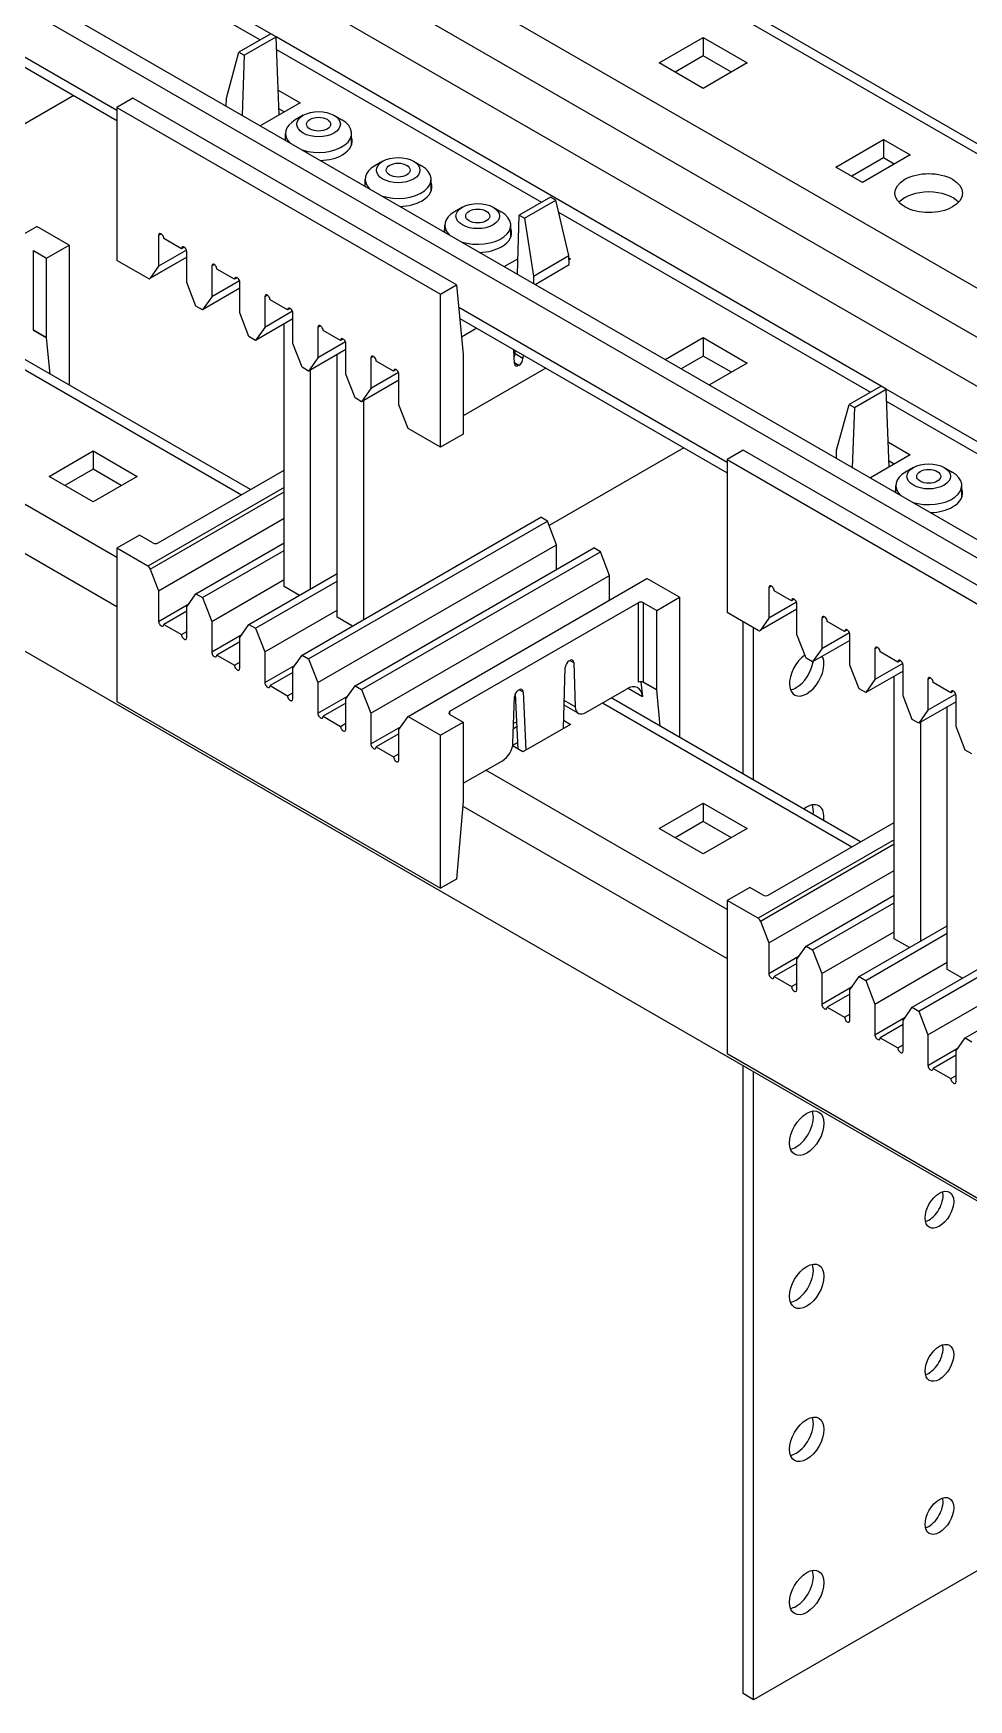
# Model space of a CAD drawing. Header units: millimetres. Extents: x -116965 to 323937, y 291661 to 566926.
# Drawn here: x -14108.6 to -14038.4, y 325389.4 to 325514.4 of the extents above; entities that cross this region are included whole.
import ezdxf

# ---------------------------------------------------------------- set-up
doc = ezdxf.new("R2010")
doc.units = ezdxf.units.MM
doc.layers.add('ALPHA', color=255, linetype='Continuous')

msp = doc.modelspace()

# ---------------------------------------------------------------- linework, layer by layer
at = {"layer": 'ALPHA'}
for p, q in [((-14147.041645, 325569.211045), (-13937.030931, 325447.961303)), ((-14144.655159, 325567.072248), (-13937.030931, 325447.200344)), ((-13937.030931, 325437.096198), (-14153.405606, 325562.020175)), ((-14154.996596, 325559.264499), (-13937.030931, 325433.421964)), ((-14154.996596, 325555.590265), (-13937.030931, 325429.747729)), ((-14153.803353, 325543.419363), (-13937.030931, 325418.265746)), ((-14154.996596, 325542.730444), (-13937.030931, 325416.887908)), ((-14090.760364, 325514.369945), (-14136.103587, 325540.548867)), ((-14114.925605, 325527.403195), (-14091.55586, 325513.910666)), ((-14102.295044, 325508.628954), (-14122.416667, 325520.246178)), ((-14122.339268, 325519.440533), (-14102.295044, 325507.867995)), ((-14090.760364, 325514.369945), (-14093.14685, 325512.992107)), ((-14090.362617, 325514.140305), (-14090.760364, 325514.369945)), ((-14094.08588, 325509.556498), (-14093.14685, 325512.992107)), ((-14093.14685, 325512.992107), (-14092.749102, 325512.762468)), ((-14092.749102, 325512.762468), (-14090.362617, 325514.140305)), ((-14045.019395, 325487.961384), (-14090.362617, 325514.140305)), ((-14090.137803, 325508.299471), (-14090.362617, 325514.140305)), ((-14090.326458, 325513.20087), (-14070.475239, 325501.739764)), ((-14061.645243, 325512.188368), (-14058.343938, 325514.094378)), ((-14058.343938, 325514.094378), (-14058.343938, 325512.71654)), ((-14058.343938, 325514.094378), (-14055.042633, 325512.188368)), ((-14092.749102, 325512.762468), (-14092.91483, 325508.265357)), ((-14058.343938, 325510.282359), (-14061.645243, 325512.188368)), ((-14058.343938, 325512.71654), (-14060.452, 325511.499449)), ((-14056.235876, 325511.499449), (-14058.343938, 325512.71654)), ((-14055.042633, 325512.188368), (-14058.343938, 325510.282359)), ((-14105.539413, 325509.741132), (-14115.643133, 325503.907746)), ((-14101.101801, 325509.547512), (-14102.295044, 325508.858593)), ((-14076.8392, 325495.539493), (-14101.101801, 325509.547512)), ((-14094.108073, 325508.954276), (-14094.08588, 325509.556498)), ((-14088.572753, 325509.203053), (-14091.55586, 325507.480755)), ((-14090.208942, 325510.147707), (-14088.572753, 325509.203053)), ((-14102.295044, 325508.858593), (-14078.032442, 325494.850574)), ((-14102.295044, 325508.858593), (-14102.295044, 325497.37661)), ((-14089.765996, 325508.514134), (-14090.154703, 325508.738554)), ((-14088.334104, 325508.26153), (-14088.930726, 325507.917071)), ((-14086.027168, 325508.26153), (-14085.430547, 325507.917071)), ((-14089.655636, 325506.383661), (-14089.655636, 325506.906656)), ((-14084.705636, 325506.026179), (-14084.705636, 325506.906656)), ((-14048.400249, 325504.38062), (-14044.820521, 325506.447377)), ((-14044.820521, 325506.447377), (-14044.820521, 325505.069539)), ((-14044.820521, 325506.447377), (-14042.831783, 325505.299178)), ((-14082.367891, 325504.816935), (-14082.964512, 325504.472476)), ((-14080.060955, 325504.816935), (-14079.464334, 325504.472476)), ((-14046.411511, 325503.232421), (-14048.400249, 325504.38062)), ((-14044.820521, 325505.069539), (-14047.207006, 325503.691701)), ((-14042.831783, 325505.299178), (-14046.411511, 325503.232421)), ((-14044.025026, 325504.610259), (-14044.820521, 325505.069539)), ((-14083.689423, 325502.939066), (-14083.689423, 325503.462061)), ((-14078.739423, 325502.581584), (-14078.739423, 325503.462061)), ((-14069.796193, 325502.131811), (-14072.142302, 325500.777284)), ((-14071.744554, 325500.547645), (-14069.398446, 325501.902171)), ((-14069.398446, 325501.902171), (-14069.796193, 325502.131811)), ((-14068.417392, 325497.738005), (-14069.398446, 325501.902171)), ((-14076.401677, 325501.37234), (-14076.998299, 325501.027881)), ((-14074.094741, 325501.37234), (-14073.49812, 325501.027881)), ((-14072.274825, 325496.348845), (-14072.142302, 325500.777284)), ((-14072.142302, 325500.777284), (-14071.744554, 325500.547645)), ((-14071.744554, 325500.547645), (-14071.065142, 325496.209327)), ((-14069.184635, 325500.994633), (-14045.81489, 325487.502105)), ((-14126.206812, 325489.595947), (-14108.308171, 325499.929732)), ((-14105.874772, 325498.524808), (-14108.308171, 325499.929732)), ((-14098.973852, 325499.362993), (-14099.172725, 325499.248173)), ((-14099.172725, 325499.248173), (-14099.172725, 325496.951777)), ((-14077.723209, 325499.494471), (-14077.723209, 325500.017466)), ((-14072.773209, 325499.13699), (-14072.773209, 325500.017466)), ((-14108.563545, 325498.120643), (-14107.569176, 325497.546543)), ((-14108.563545, 325492.150011), (-14108.563545, 325498.120643)), ((-14107.569176, 325497.546543), (-14105.874772, 325498.524808)), ((-14105.874772, 325498.524808), (-14105.874772, 325488.033424)), ((-14097.08888, 325498.154886), (-14099.172725, 325496.951777)), ((-14097.462411, 325498.260723), (-14098.774978, 325499.018534)), ((-14097.263537, 325498.375543), (-14097.462411, 325498.260723)), ((-14097.064663, 325495.734686), (-14097.064663, 325498.031083)), ((-14107.569176, 325491.575912), (-14107.569176, 325497.546543)), ((-14099.976464, 325496.037978), (-14102.295044, 325497.37661)), ((-14097.064663, 325497.623987), (-14099.835839, 325496.024048)), ((-14097.064663, 325497.635053), (-14099.804234, 325496.05336)), ((-14099.172725, 325496.951777), (-14099.804234, 325496.05336)), ((-14094.996376, 325497.066597), (-14095.19525, 325496.951777)), ((-14095.19525, 325496.951777), (-14095.19525, 325494.65538)), ((-14093.484935, 325495.964326), (-14094.797502, 325496.722137)), ((-14073.259472, 325496.917331), (-14072.240203, 325497.505806)), ((-14071.065142, 325496.209327), (-14068.417392, 325497.738005)), ((-14070.952536, 325495.585421), (-14068.383858, 325497.068448)), ((-14068.383858, 325497.068448), (-14068.417392, 325497.738005)), ((-14068.408539, 325497.561239), (-14068.287627, 325497.49143)), ((-14068.287627, 325497.49143), (-14068.401743, 325497.425545)), ((-14096.375744, 325493.959101), (-14097.064663, 325495.734686)), ((-14093.111404, 325495.858489), (-14095.19525, 325494.65538)), ((-14093.286061, 325496.079146), (-14093.484935, 325495.964326)), ((-14093.087188, 325493.43829), (-14093.087188, 325495.734686)), ((-14078.032442, 325494.850574), (-14076.8392, 325495.539493)), ((-14076.8392, 325495.539493), (-14076.33754, 325490.317774)), ((-14071.065142, 325496.209327), (-14071.081583, 325495.659926)), ((-14093.087188, 325495.290127), (-14095.884169, 325493.67529)), ((-14095.19525, 325494.65538), (-14095.884169, 325493.67529)), ((-14091.0189, 325494.7702), (-14091.217774, 325494.65538)), ((-14091.217774, 325494.65538), (-14091.217774, 325492.358983)), ((-14089.50746, 325493.667929), (-14090.820027, 325494.42574)), ((-14078.032442, 325483.368591), (-14078.032442, 325494.850574)), ((-14095.884169, 325493.67529), (-14096.375744, 325493.959101)), ((-14092.398269, 325491.662704), (-14093.087188, 325493.43829)), ((-14089.109712, 325492.993731), (-14091.906693, 325491.378893)), ((-14089.133928, 325493.562092), (-14091.217774, 325492.358983)), ((-14089.308586, 325493.782749), (-14089.50746, 325493.667929)), ((-14089.109712, 325491.141893), (-14089.109712, 325493.43829)), ((-14056.554074, 325482.220392), (-14076.675698, 325493.837617)), ((-14076.598298, 325493.031971), (-14056.554074, 325481.459433)), ((-13977.99893, 325392.316464), (-14150.621373, 325491.980078)), ((-14108.578101, 325492.157841), (-14107.569674, 325491.575625)), ((-14107.569176, 325491.575912), (-14108.563545, 325492.150011)), ((-14091.906693, 325491.378893), (-14092.398269, 325491.662704)), ((-14091.217774, 325492.358983), (-14091.906693, 325491.378893)), ((-14089.765996, 325472.919986), (-14089.765996, 325492.614825)), ((-14087.041425, 325492.473803), (-14087.240298, 325492.358983)), ((-14087.240298, 325492.358983), (-14087.240298, 325490.062587)), ((-14085.529984, 325491.371533), (-14086.842551, 325492.129344)), ((-14075.310598, 325492.288518), (-14076.456382, 325491.626998)), ((-14111.642112, 325490.60224), (-14092.947976, 325479.809176)), ((-14092.288966, 325480.189655), (-14110.983102, 325490.982719)), ((-14107.569674, 325491.575625), (-14107.569176, 325491.575912)), ((-14107.308916, 325488.861428), (-14107.569674, 325491.575625)), ((-14088.420793, 325489.366308), (-14089.109712, 325491.141893)), ((-14085.132236, 325490.697334), (-14087.929217, 325489.082496)), ((-14085.156453, 325491.265696), (-14087.240298, 325490.062587)), ((-14085.33111, 325491.486353), (-14085.529984, 325491.371533)), ((-14085.132236, 325488.845497), (-14085.132236, 325491.141893)), ((-14076.456382, 325491.626998), (-14076.463727, 325491.631239)), ((-14072.50585, 325489.647484), (-14072.537867, 325490.687681)), ((-14072.537465, 325490.674631), (-14072.526365, 325490.68104)), ((-14072.453856, 325490.366339), (-14072.44583, 325490.634543)), ((-14061.187833, 325489.947767), (-14058.343938, 325491.589691)), ((-14058.343938, 325491.589691), (-14058.343938, 325490.211853)), ((-14058.343938, 325491.589691), (-14055.042633, 325489.683681)), ((-14087.929217, 325489.082496), (-14088.420793, 325489.366308)), ((-14087.240298, 325490.062587), (-14087.929217, 325489.082496)), ((-14087.777258, 325472.744518), (-14087.777258, 325489.17023)), ((-14085.78852, 325470.623589), (-14085.78852, 325490.318429)), ((-14083.063949, 325490.177407), (-14083.262823, 325490.062587)), ((-14083.262823, 325490.062587), (-14083.262823, 325487.76619)), ((-14081.552508, 325489.075136), (-14082.865075, 325489.832947)), ((-14081.353635, 325489.189956), (-14081.552508, 325489.075136)), ((-14076.33754, 325490.317774), (-14076.338038, 325490.317487)), ((-14076.338038, 325490.317487), (-14076.338038, 325484.346856)), ((-14070.139879, 325489.303202), (-14076.338038, 325485.724694)), ((-14072.508115, 325489.721064), (-14072.155361, 325489.517401)), ((-14072.207721, 325489.487171), (-14072.50622, 325489.65951)), ((-14071.857234, 325490.021879), (-14072.453856, 325490.366339)), ((-14072.155361, 325489.517401), (-14072.207721, 325489.487171)), ((-14071.849208, 325490.290083), (-14071.857234, 325490.021879)), ((-14058.343938, 325490.211853), (-14059.99459, 325489.258848)), ((-14056.235876, 325488.994762), (-14058.343938, 325490.211853)), ((-14055.042633, 325489.683681), (-14057.886528, 325488.041758)), ((-14084.443317, 325487.069911), (-14085.132236, 325488.845497)), ((-14081.154761, 325488.400938), (-14083.951742, 325486.7861)), ((-14081.178977, 325488.969299), (-14083.262823, 325487.76619)), ((-14081.154761, 325486.5491), (-14081.154761, 325488.845497)), ((-14045.019395, 325487.961384), (-14047.40588, 325486.583546)), ((-14044.621647, 325487.731744), (-14045.019395, 325487.961384)), ((-14083.951742, 325486.7861), (-14084.443317, 325487.069911)), ((-14083.262823, 325487.76619), (-14083.951742, 325486.7861)), ((-14083.799782, 325470.448121), (-14083.799782, 325486.873834)), ((-14047.008132, 325486.353906), (-14044.621647, 325487.731744)), ((-14044.396833, 325481.890909), (-14044.621647, 325487.731744)), ((-13999.278425, 325461.552823), (-14044.621647, 325487.731744)), ((-14044.585488, 325486.792309), (-14024.734269, 325475.331202)), ((-14102.295044, 325475.101563), (-14120.392558, 325485.550167)), ((-14080.465842, 325484.773514), (-14081.154761, 325486.5491)), ((-14048.34491, 325483.147937), (-14047.40588, 325486.583546)), ((-14047.40588, 325486.583546), (-14047.008132, 325486.353906)), ((-14047.008132, 325486.353906), (-14047.17386, 325481.856796)), ((-14078.032442, 325483.368591), (-14080.465842, 325484.773514)), ((-14076.338038, 325484.346856), (-14078.032442, 325483.368591)), ((-14107.386213, 325481.187014), (-14104.084908, 325483.093023)), ((-14104.084908, 325483.093023), (-14104.084908, 325481.715185)), ((-14104.084908, 325483.093023), (-14100.783603, 325481.187014)), ((-14059.798443, 325483.332571), (-14069.902163, 325477.499185)), ((-14055.360831, 325483.138951), (-14056.554074, 325482.450032)), ((-14031.09823, 325469.130931), (-14055.360831, 325483.138951)), ((-14048.367103, 325482.545715), (-14048.34491, 325483.147937)), ((-14044.467972, 325483.739146), (-14042.831783, 325482.794491)), ((-14122.107307, 325482.865944), (-14102.295044, 325471.427328)), ((-14104.084908, 325481.715185), (-14106.19297, 325480.498095)), ((-14101.976846, 325480.498095), (-14104.084908, 325481.715185)), ((-14056.554074, 325482.450032), (-14032.291472, 325468.442012)), ((-14056.554074, 325482.450032), (-14056.554074, 325470.968049)), ((-14042.831783, 325482.794491), (-14045.81489, 325481.072194)), ((-14044.025026, 325482.105572), (-14044.413733, 325482.329993)), ((-14042.593134, 325481.852969), (-14043.189756, 325481.508509)), ((-14040.286199, 325481.852969), (-14039.689577, 325481.508509)), ((-14104.084908, 325479.281005), (-14107.386213, 325481.187014)), ((-14100.783603, 325481.187014), (-14104.084908, 325479.281005)), ((-14099.208523, 325476.194648), (-14089.765996, 325481.646293)), ((-14043.914666, 325479.9751), (-14043.914666, 325480.498095)), ((-14038.964666, 325479.617618), (-14038.964666, 325480.498095)), ((-14089.765996, 325480.346866), (-14099.976464, 325474.451849)), ((-14099.804234, 325474.237592), (-14089.765996, 325480.033172)), ((-14099.172725, 325472.609972), (-14089.765996, 325478.04095)), ((-14088.420793, 325467.780179), (-14070.522153, 325478.113964)), ((-14070.030577, 325477.830153), (-14070.522153, 325478.113964)), ((-14100.600639, 325476.768747), (-14102.295044, 325475.790482)), ((-14099.60627, 325476.194648), (-14100.600639, 325476.768747)), ((-14087.929217, 325467.496368), (-14070.030577, 325477.830153)), ((-14069.341658, 325476.054567), (-14070.030577, 325477.830153)), ((-14102.295044, 325475.790482), (-14102.295044, 325464.308499)), ((-14099.976464, 325474.451849), (-14102.295044, 325475.790482)), ((-14096.375744, 325472.372973), (-14089.765996, 325476.189113)), ((-14095.884169, 325472.089161), (-14089.765996, 325475.62149)), ((-14087.240298, 325465.720782), (-14069.341658, 325476.054567)), ((-14084.443317, 325465.483783), (-14066.544677, 325475.817568)), ((-14083.951742, 325465.199971), (-14066.053101, 325475.533756)), ((-14069.341658, 325474.20273), (-14069.341658, 325476.054567)), ((-14066.053101, 325475.533756), (-14066.544677, 325475.817568)), ((-14065.364182, 325473.758171), (-14066.053101, 325475.533756)), ((-14099.804234, 325474.237592), (-14099.172725, 325472.609972)), ((-14095.19525, 325470.313576), (-14089.765996, 325473.448157)), ((-14092.398269, 325470.076576), (-14085.78852, 325473.892716)), ((-14091.906693, 325469.792765), (-14085.78852, 325473.325094)), ((-14088.619667, 325472.258153), (-14089.765996, 325472.919986)), ((-14083.262823, 325463.424386), (-14065.364182, 325473.758171)), ((-14080.465842, 325463.187386), (-14062.567201, 325473.521171)), ((-14065.364182, 325471.906333), (-14065.364182, 325473.758171)), ((-14060.133802, 325472.116247), (-14062.567201, 325473.521171)), ((-14053.232882, 325472.954432), (-14053.431756, 325472.839612)), ((-14099.172725, 325472.609972), (-14099.172725, 325470.313576)), ((-14097.064663, 325471.392882), (-14096.375744, 325472.372973)), ((-14096.375744, 325472.372973), (-14095.884169, 325472.089161)), ((-14095.884169, 325472.089161), (-14095.19525, 325470.313576)), ((-14077.332407, 325463.564466), (-14063.220323, 325471.712081)), ((-14063.220323, 325471.712081), (-14063.220323, 325465.74145)), ((-14062.822576, 325471.712081), (-14061.828207, 325471.137982)), ((-14062.822576, 325465.74145), (-14062.822576, 325471.712081)), ((-14061.828207, 325471.137982), (-14060.133802, 325472.116247)), ((-14060.133802, 325472.116247), (-14060.133802, 325461.624862)), ((-14053.431756, 325472.839612), (-14053.431756, 325470.543215)), ((-14051.34791, 325471.746324), (-14053.431756, 325470.543215)), ((-14051.721441, 325471.852161), (-14053.034008, 325472.609972)), ((-14051.522567, 325471.966981), (-14051.721441, 325471.852161)), ((-14099.172725, 325470.313576), (-14096.901663, 325471.624774)), ((-14097.064663, 325471.071387), (-14098.774978, 325470.083936)), ((-14097.064663, 325469.096486), (-14097.064663, 325471.392882)), ((-14091.217774, 325468.017179), (-14085.78852, 325471.15176)), ((-14084.642191, 325469.961756), (-14085.78852, 325470.623589)), ((-14061.828207, 325465.167351), (-14061.828207, 325471.137982)), ((-14054.235494, 325469.629416), (-14056.554074, 325470.968049)), ((-14051.323693, 325471.215425), (-14054.094869, 325469.615486)), ((-14051.323693, 325471.226491), (-14054.063265, 325469.644799)), ((-14053.431756, 325470.543215), (-14054.063265, 325469.644799)), ((-14051.323693, 325469.326125), (-14051.323693, 325471.622522)), ((-14049.255406, 325470.658035), (-14049.45428, 325470.543215)), ((-14049.45428, 325470.543215), (-14049.45428, 325468.246819)), ((-14098.774978, 325470.083936), (-14097.462411, 325469.326125)), ((-14097.462411, 325469.326125), (-14097.064663, 325469.555765)), ((-14095.19525, 325470.313576), (-14095.19525, 325468.017179)), ((-14095.19525, 325468.017179), (-14092.924188, 325469.328377)), ((-14093.087188, 325469.096486), (-14092.398269, 325470.076576)), ((-14092.398269, 325470.076576), (-14091.906693, 325469.792765)), ((-14091.906693, 325469.792765), (-14091.217774, 325468.017179)), ((-14055.360831, 325458.869187), (-14055.360831, 325470.27913)), ((-14054.565336, 325458.409907), (-14054.565336, 325469.81985)), ((-14050.634774, 325467.55054), (-14051.323693, 325469.326125)), ((-14047.370434, 325469.449928), (-14049.45428, 325468.246819)), ((-14047.743965, 325469.555765), (-14049.056532, 325470.313576)), ((-14047.545092, 325469.670585), (-14047.743965, 325469.555765)), ((-14047.346218, 325467.029729), (-14047.346218, 325469.326125)), ((-14093.087188, 325468.77499), (-14094.797502, 325467.787539)), ((-14093.087188, 325466.800089), (-14093.087188, 325469.096486)), ((-14091.217774, 325468.017179), (-14091.217774, 325465.720782)), ((-14047.346218, 325468.881566), (-14050.143199, 325467.266728)), ((-14049.45428, 325468.246819), (-14050.143199, 325467.266728)), ((-14045.27793, 325468.361639), (-14045.476804, 325468.246819)), ((-14045.476804, 325468.246819), (-14045.476804, 325465.950422)), ((-14043.76649, 325467.259368), (-14045.079057, 325468.017179)), ((-14094.797502, 325467.787539), (-14093.484935, 325467.029729)), ((-14093.484935, 325467.029729), (-14093.087188, 325467.259368)), ((-14091.217774, 325465.720782), (-14088.946712, 325467.031981)), ((-14089.109712, 325466.800089), (-14088.420793, 325467.780179)), ((-14089.109712, 325464.503692), (-14089.109712, 325466.800089)), ((-14088.420793, 325467.780179), (-14087.929217, 325467.496368)), ((-14087.929217, 325467.496368), (-14087.240298, 325465.720782)), ((-14068.832226, 325462.271777), (-14068.695495, 325466.840796)), ((-14068.397369, 325467.345274), (-14068.345009, 325467.375505)), ((-14068.334598, 325467.381306), (-14068.04688, 325467.215191)), ((-14068.04688, 325467.215191), (-14067.944847, 325463.900246)), ((-14050.143199, 325467.266728), (-14050.634774, 325467.55054)), ((-14046.657299, 325465.254143), (-14047.346218, 325467.029729)), ((-14043.392958, 325467.153531), (-14045.476804, 325465.950422)), ((-14043.567616, 325467.374188), (-14043.76649, 325467.259368)), ((-14043.368742, 325464.733332), (-14043.368742, 325467.029729)), ((-14089.109712, 325466.478593), (-14090.820027, 325465.491143)), ((-14090.820027, 325465.491143), (-14089.50746, 325464.733332)), ((-14087.240298, 325465.720782), (-14087.240298, 325463.424386)), ((-14085.132236, 325464.503692), (-14084.443317, 325465.483783)), ((-14084.443317, 325465.483783), (-14083.951742, 325465.199971)), ((-14063.015509, 325465.788974), (-14062.909641, 325464.687008)), ((-14062.837131, 325465.749279), (-14061.828704, 325465.167064)), ((-14061.828207, 325465.167351), (-14062.822576, 325465.74145)), ((-14043.368742, 325466.585169), (-14046.165723, 325464.970332)), ((-14045.476804, 325465.950422), (-14046.165723, 325464.970332)), ((-14044.025026, 325446.511425), (-14044.025026, 325466.206264)), ((-14041.300455, 325466.065242), (-14041.499329, 325465.950422)), ((-14041.499329, 325465.950422), (-14041.499329, 325463.654025)), ((-14039.789014, 325464.962972), (-14041.101581, 325465.720782)), ((-14102.295044, 325464.308499), (-14078.032442, 325450.300479)), ((-14089.50746, 325464.733332), (-14089.109712, 325464.962972)), ((-14087.240298, 325463.424386), (-14084.969236, 325464.735584)), ((-14085.132236, 325464.182197), (-14086.842551, 325463.194746)), ((-14085.132236, 325462.207296), (-14085.132236, 325464.503692)), ((-14083.951742, 325465.199971), (-14083.262823, 325463.424386)), ((-14072.607883, 325461.208041), (-14072.50585, 325464.640804)), ((-14072.215254, 325460.720304), (-14072.425154, 325464.911203)), ((-14072.207721, 325465.145367), (-14072.149369, 325465.179056)), ((-14072.132628, 325465.188179), (-14071.851529, 325465.025886)), ((-14071.851529, 325465.025886), (-14071.632613, 325460.654973)), ((-14067.944847, 325463.900246), (-14068.76925, 325464.376216)), ((-14067.149836, 325463.472745), (-14064.096347, 325465.235677)), ((-14065.901142, 325464.193679), (-14047.207006, 325453.400615)), ((-14046.547996, 325453.781094), (-14065.242132, 325464.574158)), ((-14063.97162, 325465.300141), (-14062.909641, 325464.687008)), ((-14061.828704, 325465.167064), (-14061.828207, 325465.167351)), ((-14061.567947, 325462.452866), (-14061.828704, 325465.167064)), ((-14046.165723, 325464.970332), (-14046.657299, 325465.254143)), ((-14042.679823, 325462.957746), (-14043.368742, 325464.733332)), ((-14039.391266, 325464.288773), (-14042.188248, 325462.673935)), ((-14039.415483, 325464.857134), (-14041.499329, 325463.654025)), ((-14039.59014, 325465.077791), (-14039.789014, 325464.962972)), ((-14039.391266, 325462.436935), (-14039.391266, 325464.733332)), ((-14086.842551, 325463.194746), (-14085.529984, 325462.436935)), ((-14083.262823, 325463.424386), (-14083.262823, 325461.127989)), ((-14081.154761, 325462.207296), (-14080.465842, 325463.187386)), ((-14080.465842, 325463.187386), (-14078.032442, 325461.782462)), ((-14077.332407, 325463.334826), (-14077.332407, 325463.564466)), ((-14077.332407, 325463.334826), (-14076.338038, 325462.760727)), ((-14067.712336, 325463.417025), (-14068.779516, 325464.033161)), ((-14042.188248, 325462.673935), (-14042.679823, 325462.957746)), ((-14041.499329, 325463.654025), (-14042.188248, 325462.673935)), ((-14040.04755, 325444.215028), (-14040.04755, 325463.909867)), ((-14085.529984, 325462.436935), (-14085.132236, 325462.666575)), ((-14083.262823, 325461.127989), (-14080.991761, 325462.439187)), ((-14081.154761, 325461.8858), (-14082.865075, 325460.89835)), ((-14081.154761, 325459.910899), (-14081.154761, 325462.207296)), ((-14078.032442, 325461.782462), (-14076.338038, 325462.760727)), ((-14078.032442, 325450.300479), (-14078.032442, 325461.782462)), ((-14076.338038, 325462.760727), (-14076.338038, 325456.790096)), ((-14072.300139, 325462.415133), (-14072.576751, 325462.255431)), ((-14072.31866, 325462.784919), (-14072.565245, 325462.642554)), ((-14068.287627, 325462.586201), (-14071.867355, 325460.519444)), ((-14068.813727, 325462.889945), (-14068.287627, 325462.586201)), ((-14042.036288, 325446.335957), (-14042.036288, 325462.761669)), ((-14038.702347, 325460.66135), (-14039.391266, 325462.436935)), ((-14082.865075, 325460.89835), (-14081.552508, 325460.140539)), ((-14071.867355, 325460.519444), (-14072.639166, 325460.965049)), ((-14072.240412, 325461.222618), (-14072.632659, 325460.996155)), ((-14038.210772, 325460.377538), (-14038.702347, 325460.66135)), ((-14081.552508, 325460.140539), (-14081.154761, 325460.370178)), ((-14076.338038, 325458.167934), (-14073.402893, 325459.86254)), ((-14056.554074, 325448.693001), (-14074.651588, 325459.141606)), ((-14076.33754, 325456.790383), (-14076.8392, 325450.989398)), ((-14076.338038, 325456.79067), (-14076.33754, 325456.790383)), ((-14076.338038, 325456.790096), (-14076.33754, 325456.790383)), ((-14061.645243, 325454.778452), (-14058.343938, 325456.684462)), ((-14058.343938, 325456.684462), (-14058.343938, 325455.306624)), ((-14058.343938, 325456.684462), (-14055.042633, 325454.778452)), ((-14076.366338, 325456.457383), (-14056.554074, 325445.018767)), ((-14058.343938, 325452.872443), (-14061.645243, 325454.778452)), ((-14058.343938, 325455.306624), (-14060.452, 325454.089534)), ((-14056.235876, 325454.089534), (-14058.343938, 325455.306624)), ((-14055.042633, 325454.778452), (-14058.343938, 325452.872443)), ((-14053.467553, 325449.786086), (-14044.025026, 325455.237732)), ((-14044.025026, 325453.938305), (-14054.235494, 325448.043288)), ((-14054.063265, 325447.829031), (-14044.025026, 325453.624611)), ((-14042.679823, 325441.371618), (-14024.781183, 325451.705403)), ((-14076.8392, 325450.989398), (-14078.032442, 325450.300479)), ((-14053.431756, 325446.201411), (-14044.025026, 325451.632389)), ((-14042.188248, 325441.087807), (-14024.289607, 325451.421592)), ((-14054.859669, 325450.360185), (-14056.554074, 325449.38192)), ((-14056.554074, 325449.38192), (-14056.554074, 325437.899937)), ((-14054.235494, 325448.043288), (-14056.554074, 325449.38192)), ((-14053.8653, 325449.786086), (-14054.859669, 325450.360185)), ((-14050.634774, 325445.964411), (-14044.025026, 325449.780552)), ((-14050.143199, 325445.6806), (-14044.025026, 325449.212929)), ((-14041.499329, 325439.312221), (-14023.600688, 325449.646006)), ((-14038.702347, 325439.075221), (-14020.803707, 325449.409006)), ((-14054.063265, 325447.829031), (-14053.431756, 325446.201411)), ((-14049.45428, 325443.905014), (-14044.025026, 325447.039596)), ((-14046.657299, 325443.668015), (-14040.04755, 325447.484155)), ((-14046.165723, 325443.384203), (-14040.04755, 325446.916532)), ((-14053.431756, 325446.201411), (-14053.431756, 325443.905014)), ((-14051.323693, 325444.984321), (-14050.634774, 325445.964411)), ((-14050.634774, 325445.964411), (-14050.143199, 325445.6806)), ((-14050.143199, 325445.6806), (-14049.45428, 325443.905014)), ((-14042.878697, 325445.849591), (-14044.025026, 325446.511425)), ((-14053.431756, 325443.905014), (-14051.160693, 325445.216213)), ((-14051.323693, 325444.662825), (-14053.034008, 325443.675375)), ((-14051.323693, 325442.687924), (-14051.323693, 325444.984321)), ((-14045.476804, 325441.608618), (-14040.04755, 325444.743199)), ((-14038.901221, 325443.553195), (-14040.04755, 325444.215028)), ((-14053.034008, 325443.675375), (-14051.721441, 325442.917564)), ((-14051.721441, 325442.917564), (-14051.323693, 325443.147204)), ((-14049.45428, 325443.905014), (-14049.45428, 325441.608618)), ((-14047.346218, 325442.687924), (-14046.657299, 325443.668015)), ((-14046.657299, 325443.668015), (-14046.165723, 325443.384203)), ((-14046.165723, 325443.384203), (-14045.476804, 325441.608618)), ((-14049.45428, 325441.608618), (-14047.183218, 325442.919816)), ((-14047.346218, 325442.366429), (-14049.056532, 325441.378978)), ((-14047.346218, 325440.391528), (-14047.346218, 325442.687924)), ((-14049.056532, 325441.378978), (-14047.743965, 325440.621167)), ((-14047.743965, 325440.621167), (-14047.346218, 325440.850807)), ((-14045.476804, 325441.608618), (-14045.476804, 325439.312221)), ((-14045.476804, 325439.312221), (-14043.205742, 325440.623419)), ((-14043.368742, 325440.391528), (-14042.679823, 325441.371618)), ((-14042.679823, 325441.371618), (-14042.188248, 325441.087807)), ((-14042.188248, 325441.087807), (-14041.499329, 325439.312221)), ((-14043.368742, 325440.070032), (-14045.079057, 325439.082582)), ((-14043.368742, 325438.095131), (-14043.368742, 325440.391528)), ((-14041.499329, 325439.312221), (-14041.499329, 325437.015825)), ((-14045.079057, 325439.082582), (-14043.76649, 325438.324771)), ((-14043.76649, 325438.324771), (-14043.368742, 325438.55441)), ((-14041.499329, 325437.015825), (-14039.228266, 325438.327023)), ((-14039.391266, 325438.095131), (-14038.702347, 325439.075221)), ((-14039.391266, 325435.798734), (-14039.391266, 325438.095131)), ((-14038.702347, 325439.075221), (-14038.210772, 325438.79141)), ((-14056.554074, 325437.899937), (-14032.291472, 325423.891918)), ((-14055.360831, 325389.905248), (-14055.360831, 325436.981379)), ((-14039.391266, 325437.773635), (-14041.101581, 325436.786185)), ((-14041.101581, 325436.786185), (-14039.789014, 325436.028374)), ((-14054.565336, 325389.445968), (-14054.565336, 325436.522099)), ((-14039.789014, 325436.028374), (-14039.391266, 325436.258014)), ((-14036.467822, 325399.894573), (-14054.565336, 325389.445968)), ((-14054.565336, 325389.445968), (-14055.360831, 325389.905248))]:
    msp.add_line(p, q, dxfattribs=at)
for centre, major_axis, start_param, end_param in [((-14087.180636, 325506.906656), (-2.475, 0), 5.4977871438, 6.80671943), ((-14089.025952, 325508.711758), (0.5625, 0.974279), 2.072636382, 2.1035142351), ((-14087.180636, 325507.595575), (-1.63125, 0), 2.3561944902, 8.6393797974), ((-14087.180636, 325506.906656), (-2.475, 0), 1.0472622039, 3.926990817), ((-14087.180636, 325507.595575), (-0.9, 0), 2.3561944902, 8.6393797974), ((-14087.180636, 325506.332557), (-2.53125, 0), 6.0719744268, 6.2275148), ((-14087.180636, 325506.332557), (-2.53125, 0), 2.3561944902, 3.3528035339), ((-14087.180636, 325506.332557), (-2.53125, 0), 1.626466834, 2.3561944902), ((-14081.214423, 325503.462061), (-2.475, 0), 5.4977871438, 6.80671943), ((-14081.214423, 325504.15098), (-1.63125, 0), 2.3561944902, 8.6393797974), ((-14081.214423, 325503.462061), (-2.475, 0), 1.0472622039, 3.926990817), ((-14081.214423, 325504.15098), (-0.9, 0), 2.3561944902, 8.6393797974), ((-14081.214423, 325502.887962), (-2.53125, 0), 6.0719744268, 6.2275148), ((-14081.214423, 325502.887962), (-2.53125, 0), 2.3561944902, 3.3528035339), ((-14041.439666, 325502.428683), (-2.53125, 0), 2.3561944902, 8.6393797974), ((-14081.214423, 325502.887962), (-2.53125, 0), 1.626466834, 2.3561944902), ((-14075.248209, 325500.706385), (-1.63125, 0), 2.3561944902, 8.6393797974), ((-14041.439666, 325501.050845), (-2.53125, 0), 3.6324753319, 5.7923026289), ((-14075.248209, 325500.017466), (-2.475, 0), 5.4977871438, 6.80671943), ((-14075.248209, 325500.017466), (-2.475, 0), 1.0472622039, 3.926990817), ((-14075.248209, 325500.706385), (-0.9, 0), 2.3561944902, 8.6393797974), ((-14098.973852, 325499.133353), (-0.140625, 0.24357), 3.926990817, 7.0685834706), ((-14075.248209, 325499.443367), (-2.53125, 0), 6.0719744268, 6.2275148), ((-14075.248209, 325499.443367), (-2.53125, 0), 2.3561944902, 3.3528035339), ((-14097.263537, 325498.145903), (-0.140625, 0.24357), 3.926990817, 7.0685834706), ((-14075.248209, 325499.443367), (-2.53125, 0), 1.626466834, 2.3561944902), ((-14094.996376, 325496.836957), (-0.140625, 0.24357), 3.926990817, 7.0685834706), ((-14099.976464, 325496.267617), (-0.140625, 0.24357), 2.3561944902, 3.4033920414), ((-14093.286061, 325495.849506), (-0.140625, 0.24357), 3.926990817, 7.0685834706), ((-14091.0189, 325494.54056), (-0.140625, 0.24357), 3.926990817, 7.0685834706), ((-14089.308586, 325493.55311), (-0.140625, 0.24357), 3.926990817, 7.0685834706), ((-14087.041425, 325492.244164), (-0.140625, 0.24357), 3.926990817, 7.0685834706), ((-14085.33111, 325491.256713), (-0.140625, 0.24357), 3.926990817, 7.0685834706), ((-14076.456382, 325493.004836), (0.84375, 1.461418), 3.9214809141, 3.926990817), ((-14083.063949, 325489.947767), (-0.140625, 0.24357), 3.926990817, 7.0685834706), ((-14081.353635, 325488.960316), (-0.140625, 0.24357), 3.926990817, 7.0685834706), ((-14072.751982, 325490.20632), (0.210938, 0.365354), 4.8153689652, 5.4626389638), ((-14072.207721, 325489.83163), (0.210937, 0.365354), 2.3911010752, 3.926990817), ((-14072.155361, 325489.861861), (0.210937, 0.365354), 3.926990817, 5.4626389638), ((-14043.284982, 325482.303197), (0.5625, 0.974279), 2.072636382, 2.1035142351), ((-14041.439666, 325481.187014), (-1.63125, 0), 2.3561944902, 8.6393797974), ((-14041.439666, 325481.187014), (-0.9, 0), 2.3561944902, 8.6393797974), ((-14041.439666, 325480.498095), (-2.475, 0), 5.4977871438, 6.80671943), ((-14041.439666, 325480.498095), (-2.475, 0), 1.0472622039, 3.926990817), ((-14041.439666, 325479.923996), (-2.53125, 0), 6.0719744268, 6.2275148), ((-14041.439666, 325479.923996), (-2.53125, 0), 2.3561944902, 3.3528035339), ((-14041.439666, 325479.923996), (-2.53125, 0), 1.626466834, 2.3561944902), ((-14099.407396, 325476.309467), (-0.28125, 0), 0.7853981634, 2.3561944902), ((-14099.976464, 325474.22221), (-0.140625, 0.24357), 4.4505895926, 5.4977871438), ((-14053.232882, 325472.724792), (-0.140625, 0.24357), 3.926990817, 7.0685834706), ((-14063.021449, 325471.597261), (-0.28125, 0), 3.926990817, 5.4977871438), ((-14051.522567, 325471.737342), (-0.140625, 0.24357), 3.926990817, 7.0685834706), ((-14049.255406, 325470.428396), (-0.140625, 0.24357), 3.926990817, 7.0685834706), ((-14098.973852, 325470.198756), (-0.140625, 0.24357), 0.7853981634, 3.926990817), ((-14097.263537, 325469.211305), (-0.140625, 0.24357), 0.7853981634, 3.926990817), ((-14054.235494, 325469.859056), (-0.140625, 0.24357), 2.3561944902, 3.4033920414), ((-14047.545092, 325469.440945), (-0.140625, 0.24357), 3.926990817, 7.0685834706), ((-14094.996376, 325467.902359), (-0.140625, 0.24357), 0.7853981634, 3.926990817), ((-14045.27793, 325468.131999), (-0.140625, 0.24357), 3.926990817, 7.0685834706), ((-14093.286061, 325466.914909), (-0.140625, 0.24357), 0.7853981634, 3.926990817), ((-14068.397369, 325467.000815), (0.210938, 0.365354), 0.7853981634, 2.3210463102), ((-14068.345009, 325467.031045), (0.210938, 0.365354), 5.5326937288, 7.0685834706), ((-14050.58786, 325466.375255), (0.914063, 1.583203), 0.8910299677, 3.926990817), ((-14051.383356, 325466.834535), (0.914063, 1.583203), 3.926990817, 5.3064842179), ((-14050.58786, 325466.375255), (0.914063, 1.583203), 3.926990817, 5.9370212564), ((-14043.567616, 325467.144548), (-0.140625, 0.24357), 3.926990817, 7.0685834706), ((-14091.0189, 325465.605963), (-0.140625, 0.24357), 0.7853981634, 3.926990817), ((-14064.096347, 325463.857839), (0.84375, 1.461418), 5.6025068989, 7.0685834706), ((-14063.021449, 325465.62663), (-0.28125, 0), 3.9977395288, 5.4977871438), ((-14063.021449, 325465.62663), (-0.28125, 0), 3.926990817, 3.9977395288), ((-14041.300455, 325465.835602), (-0.140625, 0.24357), 3.926990817, 7.0685834706), ((-14089.308586, 325464.618512), (-0.140625, 0.24357), 0.7853981634, 3.926990817), ((-14072.207721, 325464.800907), (0.210938, 0.365354), 0.7853981634, 2.3212879052), ((-14072.149369, 325464.834597), (0.210938, 0.365354), 5.5539355876, 7.0685834706), ((-14051.383356, 325466.834535), (0.914063, 1.583203), 3.5917893435, 3.926990817), ((-14039.59014, 325464.848152), (-0.140625, 0.24357), 3.926990817, 7.0685834706), ((-14087.041425, 325463.309566), (-0.140625, 0.24357), 0.7853981634, 3.926990817), ((-14077.133533, 325463.449646), (-0.28125, 0), 5.4977871438, 7.0685834706), ((-14067.149836, 325464.391303), (0.5625, 0.974279), 2.3911010752, 3.926990817), ((-14085.33111, 325462.322115), (-0.140625, 0.24357), 0.7853981634, 3.926990817), ((-14083.063949, 325461.013169), (-0.140625, 0.24357), 0.7853981634, 3.926990817), ((-14073.402893, 325460.781099), (0.5625, 0.974279), 3.926990817, 5.4628805587), ((-14081.353635, 325460.025719), (-0.140625, 0.24357), 0.7853981634, 3.926990817), ((-14050.58786, 325454.893272), (0.914063, 1.583203), 5.32873241, 7.2376382044), ((-14051.383356, 325455.352552), (0.914063, 1.583203), 5.32873241, 5.8329886172), ((-14053.666427, 325449.900906), (-0.28125, 0), 0.7853981634, 2.3561944902), ((-14054.235494, 325447.813648), (-0.140625, 0.24357), 4.4505895926, 5.4977871438), ((-14053.232882, 325443.790195), (-0.140625, 0.24357), 0.7853981634, 3.926990817), ((-14051.522567, 325442.802744), (-0.140625, 0.24357), 0.7853981634, 3.926990817), ((-14049.255406, 325441.493798), (-0.140625, 0.24357), 0.7853981634, 3.926990817), ((-14047.545092, 325440.506347), (-0.140625, 0.24357), 0.7853981634, 3.926990817), ((-14045.27793, 325439.197401), (-0.140625, 0.24357), 0.7853981634, 3.926990817), ((-14043.567616, 325438.209951), (-0.140625, 0.24357), 0.7853981634, 3.926990817), ((-14041.300455, 325436.901005), (-0.140625, 0.24357), 0.7853981634, 3.926990817), ((-14039.59014, 325435.913554), (-0.140625, 0.24357), 0.7853981634, 3.926990817), ((-14050.58786, 325431.929306), (0.914063, 1.583203), 2.3561944902, 8.6393797974), ((-14051.383356, 325432.388585), (0.914063, 1.583203), 3.926990817, 5.8329886172), ((-14051.383356, 325432.388585), (0.914063, 1.583203), 3.5917893435, 3.926990817), ((-14040.644171, 325426.188314), (0.759375, 1.315276), 2.3561944902, 8.6393797974), ((-14041.439666, 325426.647594), (0.759375, 1.315276), 3.926990817, 5.7318997087), ((-14041.439666, 325426.647594), (0.759375, 1.315276), 3.692878252, 3.926990817), ((-14050.58786, 325420.447323), (0.914063, 1.583203), 2.3561944902, 8.6393797974), ((-14051.383356, 325420.906602), (0.914063, 1.583203), 3.926990817, 5.8329886172), ((-14051.383356, 325420.906602), (0.914063, 1.583203), 3.5917893435, 3.926990817), ((-14040.644171, 325414.706331), (0.759375, 1.315276), 2.3561944902, 8.6393797974), ((-14041.439666, 325415.165611), (0.759375, 1.315276), 3.926990817, 5.7318997087), ((-14041.439666, 325415.165611), (0.759375, 1.315276), 3.692878252, 3.926990817), ((-14050.58786, 325408.96534), (0.914063, 1.583203), 2.3561944902, 8.6393797974), ((-14051.383356, 325409.424619), (0.914063, 1.583203), 3.926990817, 5.8329886172), ((-14051.383356, 325409.424619), (0.914063, 1.583203), 3.5917893435, 3.926990817), ((-14040.644171, 325403.224348), (0.759375, 1.315276), 2.3561944902, 8.6393797974), ((-14041.439666, 325403.683627), (0.759375, 1.315276), 3.926990817, 5.7318997087), ((-14041.439666, 325403.683627), (0.759375, 1.315276), 3.692878252, 3.926990817), ((-14050.58786, 325397.483356), (0.914063, 1.583203), 2.3561944902, 8.6393797974), ((-14051.383356, 325397.942636), (0.914063, 1.583203), 3.926990817, 5.8329886172), ((-14051.383356, 325397.942636), (0.914063, 1.583203), 3.5917893435, 3.926990817)]:
    msp.add_ellipse(centre, major_axis=major_axis, ratio=0.5773502692, start_param=start_param, end_param=end_param, dxfattribs=at)

doc.saveas('drawing.dxf')
